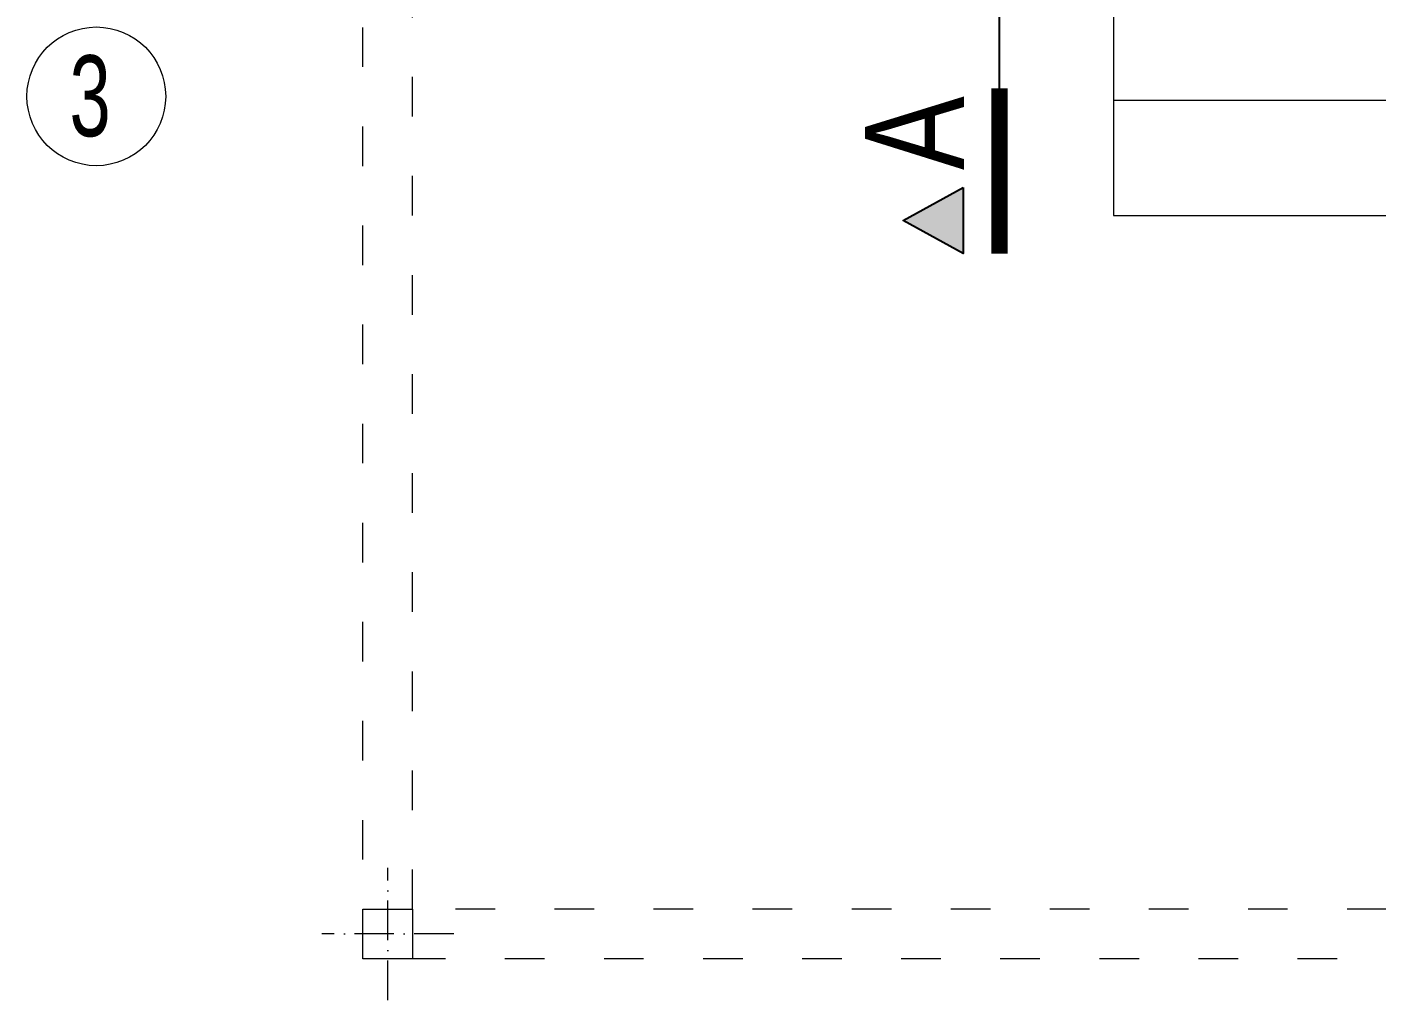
# Model space of a CAD drawing. Header units: millimetres. Extents: x -105266 to 178069, y 491 to 168574.
# Drawn here: x 10101.9 to 10510.4, y 35887.2 to 36181.8 of the extents above; entities that cross this region are included whole.
import ezdxf
from ezdxf.enums import TextEntityAlignment as Align

# ---------------------------------------------------------------- set-up
doc = ezdxf.new("R2010")
doc.units = ezdxf.units.MM
for name, pattern in [('ACAD_ISO03W100', [30, 12, -18]), ('ACAD_ISO10W100', [18, 12, -3, 0, -3]), ('HIDDEN', [9.525, 6.35, -3.175])]:
    doc.linetypes.add(name, pattern=pattern)
doc.layers.get('defpoints').update_dxf_attribs({"color": 4})
for name, color, linetype, lineweight in [('A01_OSIE', 9, 'ACAD_ISO10W100', 9), ('A02_KONSTRUKCJA', 3, 'Continuous', 15), ('A03_KONSTRUKCJA_POWYZEJ', 6, 'ACAD_ISO03W100', 0), ('A06_WIDOK', 6, 'Continuous', 15)]:
    doc.layers.add(name, color=color, linetype=linetype, lineweight=lineweight)
doc.styles.add('ARIAL NARROW', font='ARIALN.TTF')
doc.styles.add('NARROW', font='ARIALN.TTF')

# ---------------------------------------------------------------- blocks, each defined once
blk = doc.blocks.new('A$C0DAD6F23')
h = blk.add_hatch(color=1)
h.dxf.hatch_style = 1
h.paths.add_polyline_path([(-30, 11.03), (-50, 11.03), (-40, 29.14)])
at = {"color": 1}
blk.add_lwpolyline([(-30, 11.03), (-50, 11.03), (-40, 29.14), (-30, 11.03)], dxfattribs=at)
at = {"color": 1, "const_width": 5}
blk.add_lwpolyline([(0, 0), (-50, 0)], dxfattribs=at)
blk = doc.blocks.new('A$C76143CB1')
at = {"layer": 'A01_OSIE'}
for points in [[(0, -20), (0, 20)], [(20, 0), (-20, 0)]]:
    blk.add_lwpolyline(points, dxfattribs=at)
at = {"layer": 'A02_KONSTRUKCJA'}
blk.add_lwpolyline([(-7.5, 7.5), (7.5, 7.5), (7.5, -7.5), (-7.5, -7.5), (-7.5, 7.5)], dxfattribs=at)

msp = doc.modelspace()

# ---------------------------------------------------------------- linework, layer by layer
at = {"layer": 'A01_OSIE', "linetype": 'Continuous'}
msp.add_circle((10122.89, 36160.78), 21, dxfattribs=at)
at = {"layer": 'A03_KONSTRUKCJA_POWYZEJ'}
for points in [[(10203.63, 36383.67), (10203.63, 36383.67), (10888.63, 36383.67), (10888.63, 36383.67), (10888.63, 35899.67), (10888.63, 35899.67), (10203.63, 35899.67), (10203.63, 35899.67)], [(10218.63, 36368.67), (10873.63, 36368.67), (10873.63, 35914.67), (10218.63, 35914.67)]]:
    msp.add_lwpolyline(points, close=True, dxfattribs=at)
at = {"layer": 'A06_WIDOK'}
for points in [[(10430.89, 36194.67), (10430.89, 36124.67), (10680.89, 36124.67), (10680.89, 36384.67)], [(10430.89, 36159.67), (10680.89, 36159.67), (10680.89, 36194.67)]]:
    msp.add_lwpolyline(points, dxfattribs=at)
at = {"layer": 'defpoints', "linetype": 'HIDDEN', "ltscale": 5}
msp.add_lwpolyline([(10396.39, 36163.18), (10396.39, 38380.87)], dxfattribs=at)

# ---------------------------------------------------------------- block references
at = {"color": 6, "rotation": 90}
msp.add_blockref('A$C0DAD6F23', (10396.39, 36163.18), dxfattribs=at)
at = {"layer": 'A06_WIDOK'}
msp.add_blockref('A$C76143CB1', (10211.13, 35907.17), dxfattribs=at)

# ---------------------------------------------------------------- texts
at = {"color": 1, "insert": (10370.67, 36149.65), "char_height": 30, "width": 35, "attachment_point": 5, "rotation": 90, "style": 'ARIAL NARROW'}
msp.add_mtext('{\\fArial|b0|i0|c238|p34;\\W0.8;A}', dxfattribs=at)
at = {"layer": 'A01_OSIE', "style": 'NARROW', "width": 0.8}
msp.add_text('3', height=24.5, dxfattribs=at).set_placement((10114.78, 36160.95), align=Align.MIDDLE_LEFT)

doc.saveas('drawing.dxf')
